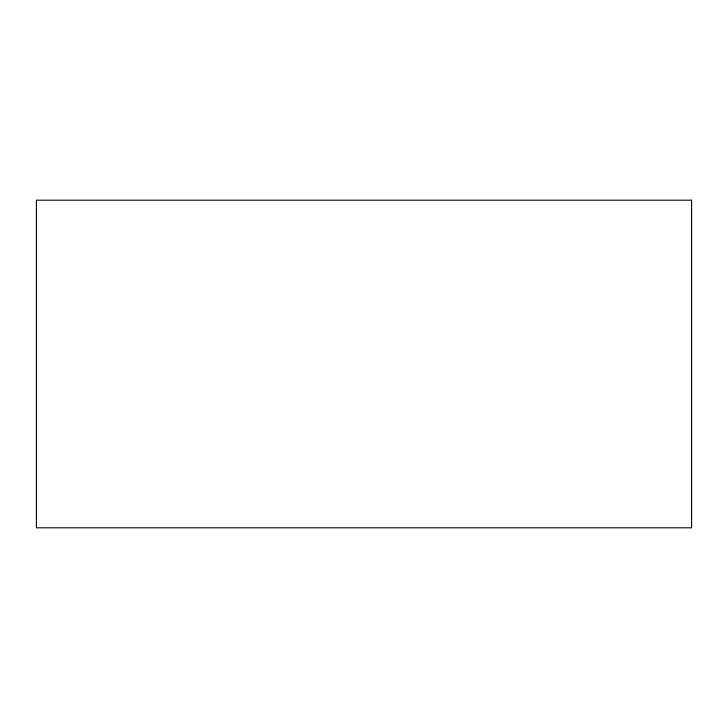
<?xml version="1.0" encoding="UTF-8"?>
<svg xmlns="http://www.w3.org/2000/svg" width="728" height="728" viewBox="0 0 728 728"><rect width="100%" height="100%" fill="white"/><g stroke="black" fill="none" stroke-linecap="round" stroke-linejoin="round"><path stroke-width="1.09" d="M691.6 200.2L36.4 200.2L36.4 527.8L691.6 527.8L691.6 200.2"/></g></svg>
